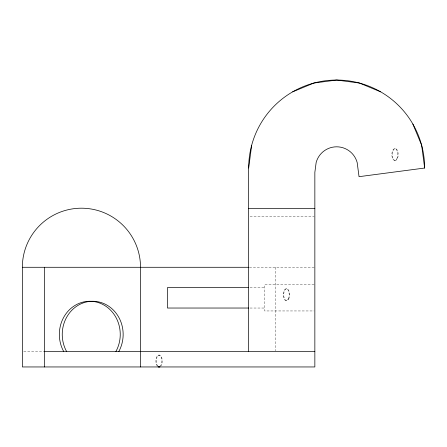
<?xml version="1.0" encoding="UTF-8"?>
<svg xmlns="http://www.w3.org/2000/svg" width="447" height="447" viewBox="0 0 447 447"><rect width="100%" height="100%" fill="white"/><g stroke="black" fill="none" stroke-linecap="round" stroke-linejoin="round"><path stroke-width="0.34" stroke-dasharray="2.23 1.68" d="M394.818 148.588L395.237 148.588M394.818 160.49L395.237 160.49A5.951 2.978 90 0 0 397.813 151.561A5.951 2.978 90 0 0 392.662 151.561A5.951 2.978 90 0 0 395.237 160.49M250.063 216.722L314.152 216.722M249.42 267.284L314.157 267.284M314.152 284.644L264.59 284.644L264.59 310.95L314.152 310.95M250.024 287.566L264.59 287.566M286.242 288.773L286.661 288.773M286.242 300.675L286.661 300.675M250.024 308.033L264.59 308.033M23.741 351.51L43.901 351.51M158.847 355.047L159.266 355.047M275.251 267.284L275.251 350.817M157.78 366.154A5.951 2.978 90 0 1 156.986 357.175A5.951 2.978 90 0 1 161.546 357.175A5.951 2.978 90 0 1 160.752 366.154M157.361 366.154A5.951 2.978 90 0 1 156.567 357.175A5.951 2.978 90 0 1 161.127 357.175A5.951 2.978 90 0 1 160.333 366.154M396.925 158.746A5.951 2.978 -90 0 0 395.589 148.79A5.951 2.978 -90 0 0 391.941 156.081A5.951 2.978 -90 0 0 396.925 158.746M288.768 298.931A5.951 2.978 -90 0 0 287.432 288.974A5.951 2.978 -90 0 0 283.789 296.266A5.951 2.978 -90 0 0 288.768 298.931M288.349 298.931A5.951 2.978 -90 0 0 287.013 288.974A5.951 2.978 -90 0 0 283.37 296.266A5.951 2.978 -90 0 0 288.349 298.931"/><path stroke-width="0.67" d="M248.666 351.51L248.666 168.038L251.667 145.264M292.662 91.836L313.883 83.047L336.658 80.047L359.433 83.047L380.654 91.836M412.86 124.042L421.65 145.264L424.65 168.038L359.036 176.677L357.17 162.54A21.238 21.238 0 0 0 316.146 162.54L314.85 172.38L314.85 366.953L22.35 366.953L22.35 267.284A59.088 59.088 0 0 1 81.438 208.196A59.088 59.088 0 0 1 140.52 267.284L140.52 366.953M248.666 208.609L314.85 208.609M22.35 267.284L248.722 267.284M248.638 287.566L167.469 287.566L167.469 308.033L248.638 308.033M44.365 351.51L314.85 351.51M44.365 267.284L44.365 366.953M63.697 351.51A33.167 30.452 -90 0 1 70.084 309.14A33.167 30.452 -90 0 1 109.509 309.14A33.167 30.452 -90 0 1 115.896 351.51M66.597 351.51A33.167 30.452 -90 0 1 72.99 309.14A33.167 30.452 -90 0 1 112.409 309.14A33.167 30.452 -90 0 1 118.801 351.51M248.666 168.038A87.992 87.992 0 0 1 336.658 80.047A87.992 87.992 0 0 1 424.65 168.038M160.037 366.747A5.951 2.978 90 0 1 158.495 366.747M159.618 366.747A5.951 2.978 90 0 1 158.076 366.747"/></g></svg>
